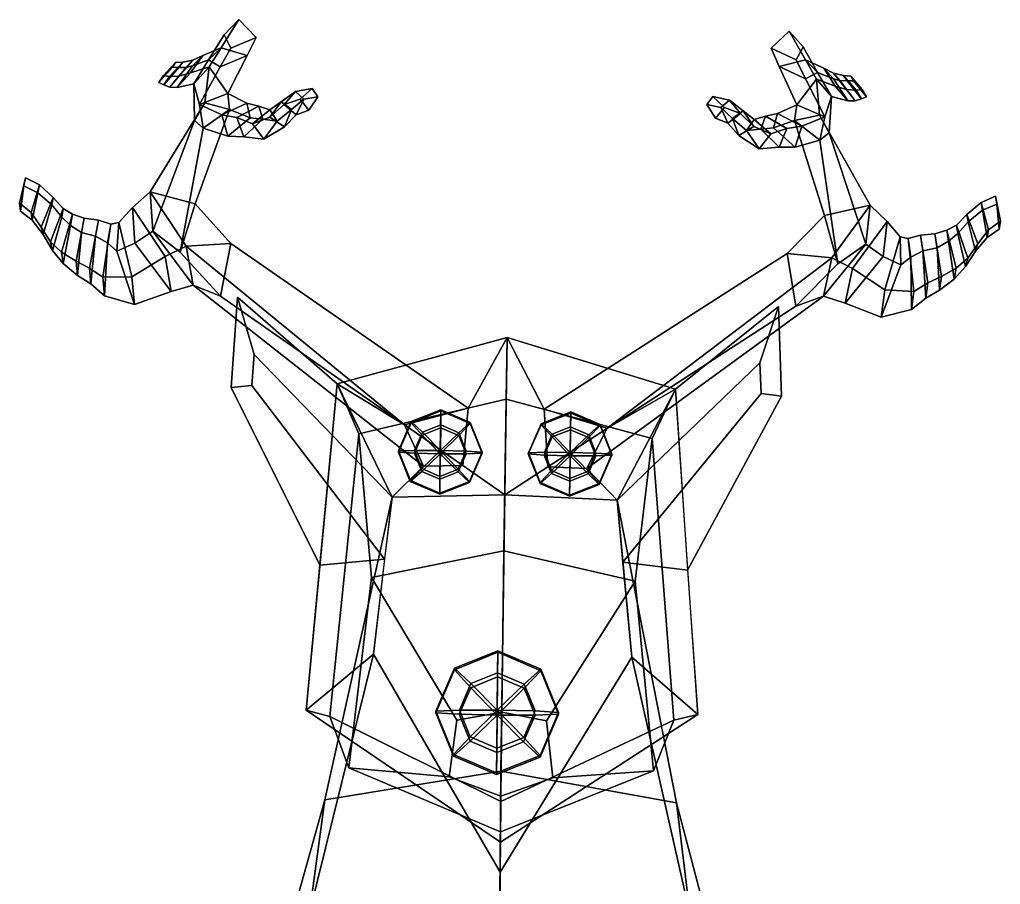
# Model space of a CAD drawing. Extents: x -87 to 92, y -151 to 315.
# Drawn here: x -87.5 to 91.6, y 157.6 to 315.5 of the extents above; entities that cross this region are included whole.
import ezdxf

# ---------------------------------------------------------------- set-up
doc = ezdxf.new("R2010")
doc.units = 0

msp = doc.modelspace()

# ---------------------------------------------------------------- linework, layer by layer
for points in [[(-50.658249, 310.342743, 178.66748), (-47.416401, 315.480377, 174.692169), (-50.08461, 312.674103, 173.764954), (-52.944221, 308.123169, 176.621796)], [(-50.658249, 310.342743, 178.66748), (-45.917782, 308.918671, 177.453812), (-44.240803, 312.234039, 175.078552), (-47.416401, 315.480377, 174.692169)], [(-47.416401, 315.480377, 174.692169), (-44.240803, 312.234039, 175.078552), (-48.896511, 310.271393, 173.586639), (-50.08461, 312.674103, 173.764954)], [(53.052139, 313.378326, 174.416382), (55.590805, 310.484711, 173.481705), (54.293732, 308.15097, 173.315521), (49.727352, 310.288971, 174.827271)], [(56.038807, 308.148529, 178.386597), (53.052139, 313.378326, 174.416382), (49.727352, 310.288971, 174.827271), (51.242104, 306.930176, 177.200989)], [(56.038807, 308.148529, 178.386597), (58.228844, 305.855652, 176.334869), (55.590805, 310.484711, 173.481705), (53.052139, 313.378326, 174.416382)], [(-52.944221, 308.123169, 176.621796), (-50.08461, 312.674103, 173.764954), (-48.896511, 310.271393, 173.586639), (-50.814407, 306.847504, 175.500473)], [(-45.917782, 308.918671, 177.453812), (-50.814407, 306.847504, 175.500473), (-48.896511, 310.271393, 173.586639), (-44.240803, 312.234039, 175.078552)], [(-52.833927, 306.889648, 181.337799), (-50.658249, 310.342743, 178.66748), (-54.025269, 308.922638, 176.361237), (-56.278561, 305.737488, 178.378891)], [(-50.658249, 310.342743, 178.66748), (-52.944221, 308.123169, 176.621796), (-55.901939, 307.066681, 174.210754), (-54.025269, 308.922638, 176.361237)], [(-49.417812, 301.986328, 182.417511), (-45.917782, 308.918671, 177.453812), (-50.658249, 310.342743, 178.66748), (-52.833927, 306.889648, 181.337799)], [(51.242104, 306.930176, 177.200989), (49.727352, 310.288971, 174.827271), (54.293732, 308.15097, 173.315521), (56.047054, 304.677704, 175.227661)], [(58.228844, 305.855652, 176.334869), (56.047054, 304.677704, 175.227661), (54.293732, 308.15097, 173.315521), (55.590805, 310.484711, 173.481705)], [(-58.362663, 305.164337, 175.893982), (-55.861565, 308.099396, 175.005981), (-57.688953, 307.723541, 171.218658), (-60.106991, 305.113373, 171.373779)], [(-52.944221, 308.123169, 176.621796), (-55.67152, 303.776428, 179.348663), (-58.666855, 303.086548, 176.184326), (-55.901939, 307.066681, 174.210754)], [(-56.278561, 305.737488, 178.378891), (-54.025269, 308.922638, 176.361237), (-55.861565, 308.099396, 175.005981), (-58.362663, 305.164337, 175.893982)], [(-55.861565, 308.099396, 175.005981), (-57.048393, 306.769958, 172.520569), (-58.362431, 306.763306, 168.731155), (-57.688953, 307.723541, 171.218658)], [(-54.025269, 308.922638, 176.361237), (-55.901939, 307.066681, 174.210754), (-57.048393, 306.769958, 172.520569), (-55.861565, 308.099396, 175.005981)], [(-54.642109, 300.002472, 179.323883), (-55.67152, 303.776428, 179.348663), (-52.944221, 308.123169, 176.621796), (-50.814407, 306.847504, 175.500473)], [(-49.417812, 301.986328, 182.417511), (-54.642109, 300.002472, 179.323883), (-50.814407, 306.847504, 175.500473), (-45.917782, 308.918671, 177.453812)], [(54.410915, 299.91272, 182.162704), (58.046391, 304.636505, 181.054184), (56.038807, 308.148529, 178.386597), (51.242104, 306.930176, 177.200989)], [(58.046391, 304.636505, 181.054184), (61.446308, 303.356628, 178.081207), (59.346172, 306.604004, 176.066727), (56.038807, 308.148529, 178.386597)], [(56.038807, 308.148529, 178.386597), (59.346172, 306.604004, 176.066727), (61.144341, 304.689545, 173.911758), (58.228844, 305.855652, 176.334869)], [(-62.051903, 303.974701, 164.717438), (-61.194435, 305.300293, 167.32016), (-59.000172, 307.636353, 167.304962), (-59.526005, 306.81781, 165.029373)], [(-58.362431, 306.763306, 168.731155), (-61.158485, 303.580841, 168.54715), (-62.051903, 303.974701, 164.717438), (-59.526005, 306.81781, 165.029373)], [(-60.106991, 305.113373, 171.373779), (-57.688953, 307.723541, 171.218658), (-59.000172, 307.636353, 167.304962), (-61.194435, 305.300293, 167.32016)], [(-57.048393, 306.769958, 172.520569), (-60.004826, 303.157684, 173.16716), (-61.158485, 303.580841, 168.54715), (-58.362431, 306.763306, 168.731155)], [(-55.901939, 307.066681, 174.210754), (-58.666855, 303.086548, 176.184326), (-60.004826, 303.157684, 173.16716), (-57.048393, 306.769958, 172.520569)], [(-57.688953, 307.723541, 171.218658), (-58.362431, 306.763306, 168.731155), (-59.526005, 306.81781, 165.029373), (-59.000172, 307.636353, 167.304962)], [(-55.67152, 303.776428, 179.348663), (-52.833927, 306.889648, 181.337799), (-56.278561, 305.737488, 178.378891), (-58.666855, 303.086548, 176.184326)], [(-53.663242, 300.287018, 185.69577), (-52.833927, 306.889648, 181.337799), (-55.67152, 303.776428, 179.348663), (-55.559448, 297.090332, 182.769913)], [(-53.663242, 300.287018, 185.69577), (-49.143528, 299.082062, 184.674179), (-49.417812, 301.986328, 182.417511), (-52.833927, 306.889648, 181.337799)], [(54.410915, 299.91272, 182.162704), (51.242104, 306.930176, 177.200989), (56.047054, 304.677704, 175.227661), (59.553291, 297.740417, 179.049026)], [(61.446308, 303.356628, 178.081207), (63.51125, 302.705872, 175.587662), (61.148094, 305.71402, 174.704361), (59.346172, 306.604004, 176.066727)], [(59.346172, 306.604004, 176.066727), (61.148094, 305.71402, 174.704361), (62.282143, 304.349701, 172.216736), (61.144341, 304.689545, 173.911758)], [(-61.158485, 303.580841, 168.54715), (-60.106991, 305.113373, 171.373779), (-61.194435, 305.300293, 167.32016), (-62.051903, 303.974701, 164.717438)], [(-60.004826, 303.157684, 173.16716), (-58.362663, 305.164337, 175.893982), (-60.106991, 305.113373, 171.373779), (-61.158485, 303.580841, 168.54715)], [(-58.666855, 303.086548, 176.184326), (-56.278561, 305.737488, 178.378891), (-58.362663, 305.164337, 175.893982), (-60.004826, 303.157684, 173.16716)], [(58.56723, 298.059357, 185.424332), (58.046391, 304.636505, 181.054184), (54.410915, 299.91272, 182.162704), (54.002018, 297.043518, 184.427261)], [(59.553291, 297.740417, 179.049026), (56.047054, 304.677704, 175.227661), (58.228844, 305.855652, 176.334869), (60.748768, 301.438171, 179.059097)], [(58.56723, 298.059357, 185.424332), (60.331879, 294.818787, 182.497849), (60.748768, 301.438171, 179.059097), (58.046391, 304.636505, 181.054184)], [(60.748768, 301.438171, 179.059097), (63.721237, 300.636169, 175.882187), (61.446308, 303.356628, 178.081207), (58.046391, 304.636505, 181.054184)], [(58.228844, 305.855652, 176.334869), (61.144341, 304.689545, 173.911758), (63.721237, 300.636169, 175.882187), (60.748768, 301.438171, 179.059097)], [(61.144341, 304.689545, 173.911758), (62.282143, 304.349701, 172.216736), (65.071182, 300.654144, 172.858582), (63.721237, 300.636169, 175.882187)], [(63.51125, 302.705872, 175.587662), (65.267006, 302.586609, 171.059357), (62.969929, 305.268585, 170.909103), (61.148094, 305.71402, 174.704361)], [(61.148094, 305.71402, 174.704361), (62.969929, 305.268585, 170.909103), (63.607697, 304.291107, 168.421082), (62.282143, 304.349701, 172.216736)], [(65.267006, 302.586609, 171.059357), (66.375572, 302.729095, 167.000183), (64.289543, 305.130188, 166.989349), (62.969929, 305.268585, 170.909103)], [(62.969929, 305.268585, 170.909103), (64.289543, 305.130188, 166.989349), (64.78537, 304.299042, 164.713623), (63.607697, 304.291107, 168.421082)], [(67.181038, 301.383606, 164.397324), (64.78537, 304.299042, 164.713623), (64.289543, 305.130188, 166.989349), (66.375572, 302.729095, 167.000183)], [(-55.559448, 297.090332, 182.769913), (-55.67152, 303.776428, 179.348663), (-54.642109, 300.002472, 179.323883), (-53.94199, 295.674805, 181.511871)], [(-39.18808, 299.985718, 173.319656), (-37.095783, 302.378723, 175.345673), (-34.042877, 302.884186, 173.593063), (-36.256866, 300.969543, 171.875839)], [(-37.095783, 302.378723, 175.345673), (-35.571392, 300.936249, 175.944733), (-32.987991, 301.403748, 174.330994), (-34.042877, 302.884186, 173.593063)], [(-34.661434, 298.968719, 172.367249), (-36.256866, 300.969543, 171.875839), (-34.042877, 302.884186, 173.593063), (-32.987991, 301.403748, 174.330994)], [(63.721237, 300.636169, 175.882187), (65.071182, 300.654144, 172.858582), (63.51125, 302.705872, 175.587662), (61.446308, 303.356628, 178.081207)], [(62.282143, 304.349701, 172.216736), (63.607697, 304.291107, 168.421082), (66.258026, 301.028351, 168.232162), (65.071182, 300.654144, 172.858582)], [(65.071182, 300.654144, 172.858582), (66.258026, 301.028351, 168.232162), (65.267006, 302.586609, 171.059357), (63.51125, 302.705872, 175.587662)], [(63.607697, 304.291107, 168.421082), (64.78537, 304.299042, 164.713623), (67.181038, 301.383606, 164.397324), (66.258026, 301.028351, 168.232162)], [(66.258026, 301.028351, 168.232162), (67.181038, 301.383606, 164.397324), (66.375572, 302.729095, 167.000183), (65.267006, 302.586609, 171.059357)], [(-54.642109, 300.002472, 179.323883), (-49.417812, 301.986328, 182.417511), (-45.967709, 300.25238, 180.905487), (-50.533615, 298.125916, 178.134979)], [(-49.417812, 301.986328, 182.417511), (-49.143528, 299.082062, 184.674179), (-45.393414, 297.580322, 182.789536), (-45.967709, 300.25238, 180.905487)], [(-41.775803, 297.696716, 174.87735), (-39.70229, 300.477478, 177.223068), (-37.095783, 302.378723, 175.345673), (-39.18808, 299.985718, 173.319656)], [(-39.70229, 300.477478, 177.223068), (-37.816586, 299.045715, 177.754105), (-35.571392, 300.936249, 175.944733), (-37.095783, 302.378723, 175.345673)], [(-36.976494, 298.128235, 173.563766), (-39.18808, 299.985718, 173.319656), (-36.256866, 300.969543, 171.875839), (-34.661434, 298.968719, 172.367249)], [(-37.816586, 299.045715, 177.754105), (-39.091385, 295.917206, 174.970016), (-36.976494, 298.128235, 173.563766), (-35.571392, 300.936249, 175.944733)], [(-35.571392, 300.936249, 175.944733), (-36.976494, 298.128235, 173.563766), (-34.661434, 298.968719, 172.367249), (-32.987991, 301.403748, 174.330994)], [(39.566448, 297.503326, 172.190002), (37.996151, 299.989014, 174.157654), (39.118633, 301.418365, 173.41214), (41.250786, 299.428162, 171.687531)], [(42.140446, 300.794067, 175.150589), (39.118633, 301.418365, 173.41214), (37.996151, 299.989014, 174.157654), (40.551266, 299.421661, 175.759583)], [(44.131119, 298.334869, 173.118988), (41.250786, 299.428162, 171.687531), (39.118633, 301.418365, 173.41214), (42.140446, 300.794067, 175.150589)], [(60.331879, 294.818787, 182.497849), (58.658432, 293.479828, 181.250916), (59.553291, 297.740417, 179.049026), (60.748768, 301.438171, 179.059097)], [(-63.622028, 284.039825, 196.527924), (-55.40456, 281.843079, 198.199203), (-49.143528, 299.082062, 184.674179), (-53.663242, 300.287018, 185.69577)], [(-63.110043, 276.838318, 193.218781), (-63.622028, 284.039825, 196.527924), (-53.663242, 300.287018, 185.69577), (-55.559448, 297.090332, 182.769913)], [(-58.149906, 273.052643, 193.03743), (-53.94199, 295.674805, 181.511871), (-49.143528, 299.082062, 184.674179), (-55.40456, 281.843079, 198.199203)], [(-53.94199, 295.674805, 181.511871), (-54.642109, 300.002472, 179.323883), (-50.533615, 298.125916, 178.134979), (-49.446949, 294.225403, 179.8815)], [(-49.143528, 299.082062, 184.674179), (-53.94199, 295.674805, 181.511871), (-49.446949, 294.225403, 179.8815), (-45.393414, 297.580322, 182.789536)], [(-50.533615, 298.125916, 178.134979), (-45.967709, 300.25238, 180.905487), (-43.787926, 299.697449, 179.762115), (-47.798523, 297.587524, 177.266495)], [(-47.798523, 297.587524, 177.266495), (-43.787926, 299.697449, 179.762115), (-41.764835, 298.995056, 178.7509), (-44.91227, 296.475067, 176.424484)], [(-45.967709, 300.25238, 180.905487), (-45.393414, 297.580322, 182.789536), (-43.074898, 297.278778, 181.364731), (-43.787926, 299.697449, 179.762115)], [(-44.91227, 296.475067, 176.424484), (-41.764835, 298.995056, 178.7509), (-39.70229, 300.477478, 177.223068), (-41.775803, 297.696716, 174.87735)], [(-43.787926, 299.697449, 179.762115), (-43.074898, 297.278778, 181.364731), (-40.446609, 296.915497, 179.838058), (-41.764835, 298.995056, 178.7509)], [(-40.446609, 296.915497, 179.838058), (-42.889282, 293.632263, 177.203323), (-39.091385, 295.917206, 174.970016), (-37.816586, 299.045715, 177.754105)], [(-39.091385, 295.917206, 174.970016), (-41.775803, 297.696716, 174.87735), (-39.18808, 299.985718, 173.319656), (-36.976494, 298.128235, 173.563766)], [(-41.764835, 298.995056, 178.7509), (-40.446609, 296.915497, 179.838058), (-37.816586, 299.045715, 177.754105), (-39.70229, 300.477478, 177.223068)], [(40.551266, 299.421661, 175.759583), (37.996151, 299.989014, 174.157654), (39.566448, 297.503326, 172.190002), (41.838711, 296.577179, 173.376984)], [(41.838711, 296.577179, 173.376984), (39.566448, 297.503326, 172.190002), (41.250786, 299.428162, 171.687531), (44.131119, 298.334869, 173.118988)], [(44.65411, 298.802155, 177.018784), (42.140446, 300.794067, 175.150589), (40.551266, 299.421661, 175.759583), (42.705219, 297.454742, 177.561462)], [(42.705219, 297.454742, 177.561462), (40.551266, 299.421661, 175.759583), (41.838711, 296.577179, 173.376984), (43.850727, 294.298615, 174.777298)], [(46.61087, 295.960449, 174.668777), (44.131119, 298.334869, 173.118988), (42.140446, 300.794067, 175.150589), (44.65411, 298.802155, 177.018784)], [(54.410915, 299.91272, 182.162704), (50.892284, 298.330231, 180.671356), (50.195641, 295.701752, 182.563751), (54.002018, 297.043518, 184.427261)], [(59.553291, 297.740417, 179.049026), (55.369831, 296.042572, 177.884216), (50.892284, 298.330231, 180.671356), (54.410915, 299.91272, 182.162704)], [(-49.446949, 294.225403, 179.8815), (-50.533615, 298.125916, 178.134979), (-47.798523, 297.587524, 177.266495), (-46.551163, 294.103088, 178.700027)], [(-45.393414, 297.580322, 182.789536), (-49.446949, 294.225403, 179.8815), (-46.551163, 294.103088, 178.700027), (-43.074898, 297.278778, 181.364731)], [(-46.551163, 294.103088, 178.700027), (-47.798523, 297.587524, 177.266495), (-44.91227, 296.475067, 176.424484), (-42.889282, 293.632263, 177.203323)], [(-43.074898, 297.278778, 181.364731), (-46.551163, 294.103088, 178.700027), (-42.889282, 293.632263, 177.203323), (-40.446609, 296.915497, 179.838058)], [(-42.889282, 293.632263, 177.203323), (-44.91227, 296.475067, 176.424484), (-41.775803, 297.696716, 174.87735), (-39.091385, 295.917206, 174.970016)], [(43.850727, 294.298615, 174.777298), (41.838711, 296.577179, 173.376984), (44.131119, 298.334869, 173.118988), (46.61087, 295.960449, 174.668777)], [(46.64468, 297.24884, 178.539566), (44.65411, 298.802155, 177.018784), (42.705219, 297.454742, 177.561462), (45.233292, 295.235992, 179.636902)], [(45.233292, 295.235992, 179.636902), (42.705219, 297.454742, 177.561462), (43.850727, 294.298615, 174.777298), (47.539837, 291.882996, 176.997513)], [(49.686539, 294.625397, 176.20369), (46.61087, 295.960449, 174.668777), (44.65411, 298.802155, 177.018784), (46.64468, 297.24884, 178.539566)], [(48.693665, 297.866028, 179.539658), (46.64468, 297.24884, 178.539566), (45.233292, 295.235992, 179.636902), (47.870415, 295.493622, 181.150497)], [(52.616253, 295.616058, 177.029831), (49.686539, 294.625397, 176.20369), (46.64468, 297.24884, 178.539566), (48.693665, 297.866028, 179.539658)], [(50.892284, 298.330231, 180.671356), (48.693665, 297.866028, 179.539658), (47.870415, 295.493622, 181.150497), (50.195641, 295.701752, 182.563751)], [(55.369831, 296.042572, 177.884216), (52.616253, 295.616058, 177.029831), (48.693665, 297.866028, 179.539658), (50.892284, 298.330231, 180.671356)], [(67.800903, 281.590851, 196.253693), (58.56723, 298.059357, 185.424332), (54.002018, 297.043518, 184.427261), (59.496445, 279.719727, 197.963989)], [(58.658432, 293.479828, 181.250916), (54.109619, 292.217834, 179.644608), (55.369831, 296.042572, 177.884216), (59.553291, 297.740417, 179.049026)], [(67.00959, 274.488464, 192.966064), (60.331879, 294.818787, 182.497849), (58.56723, 298.059357, 185.424332), (67.800903, 281.590851, 196.253693)], [(-63.110043, 276.838318, 193.218781), (-55.559448, 297.090332, 182.769913), (-53.94199, 295.674805, 181.511871), (-58.149906, 273.052643, 193.03743)], [(47.539837, 291.882996, 176.997513), (43.850727, 294.298615, 174.777298), (46.61087, 295.960449, 174.668777), (49.686539, 294.625397, 176.20369)], [(47.870415, 295.493622, 181.150497), (45.233292, 295.235992, 179.636902), (47.539837, 291.882996, 176.997513), (51.2145, 292.208618, 178.476593)], [(51.2145, 292.208618, 178.476593), (47.539837, 291.882996, 176.997513), (49.686539, 294.625397, 176.20369), (52.616253, 295.616058, 177.029831)], [(50.195641, 295.701752, 182.563751), (47.870415, 295.493622, 181.150497), (51.2145, 292.208618, 178.476593), (54.109619, 292.217834, 179.644608)], [(54.002018, 297.043518, 184.427261), (50.195641, 295.701752, 182.563751), (54.109619, 292.217834, 179.644608), (58.658432, 293.479828, 181.250916)], [(54.109619, 292.217834, 179.644608), (51.2145, 292.208618, 178.476593), (52.616253, 295.616058, 177.029831), (55.369831, 296.042572, 177.884216)], [(61.905243, 270.920044, 192.812851), (59.496445, 279.719727, 197.963989), (54.002018, 297.043518, 184.427261), (58.658432, 293.479828, 181.250916)], [(67.00959, 274.488464, 192.966064), (61.905243, 270.920044, 192.812851), (58.658432, 293.479828, 181.250916), (60.331879, 294.818787, 182.497849)], [(-87.458511, 281.963898, 170.44014), (-86.390198, 286.573395, 170.197342), (-86.681061, 285.112457, 167.876694), (-87.291405, 280.509857, 167.827499)], [(-85.374756, 280.293732, 173.483093), (-83.819016, 285.319946, 173.592911), (-86.390198, 286.573395, 170.197342), (-87.458511, 281.963898, 170.44014)], [(-83.819016, 285.319946, 173.592911), (-84.111374, 283.881897, 170.905258), (-86.681061, 285.112457, 167.876694), (-86.390198, 286.573395, 170.197342)], [(-84.111374, 283.881897, 170.905258), (-85.14183, 278.845276, 170.498199), (-87.291405, 280.509857, 167.827499), (-86.681061, 285.112457, 167.876694)], [(-83.51049, 277.621124, 177.081512), (-81.330009, 283.004364, 177.731339), (-83.819016, 285.319946, 173.592911), (-85.374756, 280.293732, 173.483093)], [(-81.330009, 283.004364, 177.731339), (-81.585205, 281.660645, 174.618225), (-84.111374, 283.881897, 170.905258), (-83.819016, 285.319946, 173.592911)], [(-81.585205, 281.660645, 174.618225), (-83.164238, 276.23761, 173.674088), (-85.14183, 278.845276, 170.498199), (-84.111374, 283.881897, 170.905258)], [(-81.80146, 274.937073, 180.566345), (-79.477516, 280.970459, 181.167847), (-81.330009, 283.004364, 177.731339), (-83.51049, 277.621124, 177.081512)], [(-79.477516, 280.970459, 181.167847), (-79.779518, 279.420074, 177.735489), (-81.585205, 281.660645, 174.618225), (-81.330009, 283.004364, 177.731339)], [(-57.026104, 274.109436, 202.967773), (-63.622028, 284.039825, 196.527924), (-66.86734, 281.183167, 195.071777), (-60.91478, 272.257202, 200.870148)], [(-63.622028, 284.039825, 196.527924), (-63.110043, 276.838318, 193.218781), (-66.400024, 274.699463, 192.09819), (-66.86734, 281.183167, 195.071777)], [(-57.026104, 274.109436, 202.967773), (-48.867695, 274.602356, 203.372971), (-55.40456, 281.843079, 198.199203), (-63.622028, 284.039825, 196.527924)], [(89.444496, 277.104919, 173.135727), (91.602348, 278.676392, 170.07901), (90.726204, 283.257843, 169.823822), (88.095833, 282.116058, 173.234085)], [(88.095833, 282.116058, 173.234085), (90.726204, 283.257843, 169.823822), (90.962036, 281.808441, 167.507599), (88.335449, 280.688843, 170.550644)], [(91.602348, 278.676392, 170.07901), (91.382393, 277.25119, 167.472595), (90.962036, 281.808441, 167.507599), (90.726204, 283.257843, 169.823822)], [(-85.14183, 278.845276, 170.498199), (-85.374756, 280.293732, 173.483093), (-87.458511, 281.963898, 170.44014), (-87.291405, 280.509857, 167.827499)], [(-79.779518, 279.420074, 177.735489), (-81.438835, 273.349548, 176.798904), (-83.164238, 276.23761, 173.674088), (-81.585205, 281.660645, 174.618225)], [(-66.86734, 281.183167, 195.071777), (-66.400024, 274.699463, 192.09819), (-69.686882, 273.240723, 190.472763), (-69.373291, 278.436188, 194.237015)], [(-60.91478, 272.257202, 200.870148), (-66.86734, 281.183167, 195.071777), (-69.373291, 278.436188, 194.237015), (-66.943588, 268.54184, 198.348083)], [(-48.867695, 274.602356, 203.372971), (-50.797035, 264.967438, 197.006088), (-58.149906, 273.052643, 193.03743), (-55.40456, 281.843079, 198.199203)], [(60.800156, 272.002747, 202.74408), (67.800903, 281.590851, 196.253693), (59.496445, 279.719727, 197.963989), (52.665501, 272.781647, 203.178925)], [(60.800156, 272.002747, 202.74408), (64.619667, 270.032837, 200.636627), (70.932388, 278.647369, 194.792389), (67.800903, 281.590851, 196.253693)], [(67.800903, 281.590851, 196.253693), (70.932388, 278.647369, 194.792389), (70.215965, 272.256714, 191.838791), (67.00959, 274.488464, 192.966064)], [(87.465225, 274.536194, 176.750137), (89.444496, 277.104919, 173.135727), (88.095833, 282.116058, 173.234085), (85.502556, 279.922668, 177.390137)], [(85.502556, 279.922668, 177.390137), (88.095833, 282.116058, 173.234085), (88.335449, 280.688843, 170.550644), (85.710541, 278.589569, 174.28093)], [(88.335449, 280.688843, 170.550644), (90.962036, 281.808441, 167.507599), (91.382393, 277.25119, 167.472595), (89.160332, 275.687317, 170.157181)], [(-83.164238, 276.23761, 173.674088), (-83.51049, 277.621124, 177.081512), (-85.374756, 280.293732, 173.483093), (-85.14183, 278.845276, 170.498199)], [(-79.786438, 273.010712, 183.76532), (-77.776321, 279.941284, 183.786346), (-79.477516, 280.970459, 181.167847), (-81.80146, 274.937073, 180.566345)], [(-78.19014, 277.906799, 180.134918), (-79.484978, 270.969299, 179.69696), (-81.438835, 273.349548, 176.798904), (-79.779518, 279.420074, 177.735489)], [(-77.163742, 271.37912, 187.271759), (-75.644608, 279.222412, 186.588791), (-77.776321, 279.941284, 183.786346), (-79.786438, 273.010712, 183.76532)], [(-77.776321, 279.941284, 183.786346), (-78.19014, 277.906799, 180.134918), (-79.779518, 279.420074, 177.735489), (-79.477516, 280.970459, 181.167847)], [(-75.644608, 279.222412, 186.588791), (-76.149452, 276.616821, 182.746368), (-78.19014, 277.906799, 180.134918), (-77.776321, 279.941284, 183.786346)], [(52.665501, 272.781647, 203.178925), (59.496445, 279.719727, 197.963989), (61.905243, 270.920044, 192.812851), (54.241112, 263.168182, 196.825012)], [(85.642708, 271.949524, 180.249954), (87.465225, 274.536194, 176.750137), (85.502556, 279.922668, 177.390137), (83.559944, 277.982727, 180.840454)], [(83.559944, 277.982727, 180.840454), (85.502556, 279.922668, 177.390137), (85.710541, 278.589569, 174.28093), (83.807602, 276.44397, 177.412399)], [(85.710541, 278.589569, 174.28093), (88.335449, 280.688843, 170.550644), (89.160332, 275.687317, 170.157181), (87.071991, 273.186462, 173.349106)], [(-81.438835, 273.349548, 176.798904), (-81.80146, 274.937073, 180.566345), (-83.51049, 277.621124, 177.081512), (-83.164238, 276.23761, 173.674088)], [(-76.149452, 276.616821, 182.746368), (-76.906624, 268.798462, 182.914719), (-79.484978, 270.969299, 179.69696), (-78.19014, 277.906799, 180.134918)], [(-74.723267, 270.136963, 190.352478), (-73.035034, 278.850464, 189.593536), (-75.644608, 279.222412, 186.588791), (-77.163742, 271.37912, 187.271759)], [(-73.035034, 278.850464, 189.593536), (-73.596207, 275.955933, 185.324219), (-76.149452, 276.616821, 182.746368), (-75.644608, 279.222412, 186.588791)], [(-72.242325, 268.436432, 193.815613), (-70.796692, 278.1492, 192.586441), (-73.035034, 278.850464, 189.593536), (-74.723267, 270.136963, 190.352478)], [(-70.796692, 278.1492, 192.586441), (-71.427162, 274.742706, 187.976624), (-73.596207, 275.955933, 185.324219), (-73.035034, 278.850464, 189.593536)], [(-66.943588, 268.54184, 198.348083), (-69.373291, 278.436188, 194.237015), (-70.796692, 278.1492, 192.586441), (-72.242325, 268.436432, 193.815613)], [(-69.373291, 278.436188, 194.237015), (-69.686882, 273.240723, 190.472763), (-71.427162, 274.742706, 187.976624), (-70.796692, 278.1492, 192.586441)], [(64.619667, 270.032837, 200.636627), (70.508575, 266.149811, 198.102585), (73.329086, 275.841919, 193.955627), (70.932388, 278.647369, 194.792389)], [(70.932388, 278.647369, 194.792389), (73.329086, 275.841919, 193.955627), (73.447456, 270.699524, 190.205322), (70.215965, 272.256714, 191.838791)], [(83.546318, 270.119659, 183.462234), (85.642708, 271.949524, 180.249954), (83.559944, 277.982727, 180.840454), (81.811951, 277.028046, 183.468689)], [(81.811951, 277.028046, 183.468689), (83.559944, 277.982727, 180.840454), (83.807602, 276.44397, 177.412399), (82.152817, 275.007477, 179.822586)], [(83.807602, 276.44397, 177.412399), (85.710541, 278.589569, 174.28093), (87.071991, 273.186462, 173.349106), (85.226448, 270.398956, 176.489487)], [(89.160332, 275.687317, 170.157181), (91.382393, 277.25119, 167.472595), (91.602348, 278.676392, 170.07901), (89.444496, 277.104919, 173.135727)], [(-73.596207, 275.955933, 185.324219), (-74.437714, 267.270325, 185.511353), (-76.906624, 268.798462, 182.914719), (-76.149452, 276.616821, 182.746368)], [(-71.427162, 274.742706, 187.976624), (-71.95311, 265.076752, 188.541168), (-74.437714, 267.270325, 185.511353), (-73.596207, 275.955933, 185.324219)], [(-63.110043, 276.838318, 193.218781), (-55.788307, 266.986816, 198.289078), (-59.795559, 265.843445, 196.663498), (-66.400024, 274.699463, 192.09819)], [(-55.788307, 266.986816, 198.289078), (-63.110043, 276.838318, 193.218781), (-58.149906, 273.052643, 193.03743), (-50.797035, 264.967438, 197.006088)], [(70.508575, 266.149811, 198.102585), (75.809547, 265.86438, 193.552216), (74.744141, 275.507721, 192.300537), (73.329086, 275.841919, 193.955627)], [(73.329086, 275.841919, 193.955627), (74.744141, 275.507721, 192.300537), (75.250893, 272.122467, 187.698715), (73.447456, 270.699524, 190.205322)], [(75.809547, 265.86438, 193.552216), (78.361038, 267.458588, 190.075745), (77.01609, 276.120544, 189.297165), (74.744141, 275.507721, 192.300537)], [(74.744141, 275.507721, 192.300537), (77.01609, 276.120544, 189.297165), (77.472321, 273.244263, 185.034851), (75.250893, 272.122467, 187.698715)], [(78.361038, 267.458588, 190.075745), (80.854347, 268.600616, 186.982864), (79.646027, 276.394592, 186.281448), (77.01609, 276.120544, 189.297165)], [(77.01609, 276.120544, 189.297165), (79.646027, 276.394592, 186.281448), (80.055992, 273.806549, 182.445587), (77.472321, 273.244263, 185.034851)], [(80.854347, 268.600616, 186.982864), (83.546318, 270.119659, 183.462234), (81.811951, 277.028046, 183.468689), (79.646027, 276.394592, 186.281448)], [(79.646027, 276.394592, 186.281448), (81.811951, 277.028046, 183.468689), (82.152817, 275.007477, 179.822586), (80.055992, 273.806549, 182.445587)], [(82.152817, 275.007477, 179.822586), (83.807602, 276.44397, 177.412399), (85.226448, 270.398956, 176.489487), (83.174736, 268.118927, 179.401871)], [(87.071991, 273.186462, 173.349106), (89.160332, 275.687317, 170.157181), (89.444496, 277.104919, 173.135727), (87.465225, 274.536194, 176.750137)], [(-79.484978, 270.969299, 179.69696), (-79.786438, 273.010712, 183.76532), (-81.80146, 274.937073, 180.566345), (-81.438835, 273.349548, 176.798904)], [(-69.686882, 273.240723, 190.472763), (-66.467834, 263.456299, 193.608246), (-71.95311, 265.076752, 188.541168), (-71.427162, 274.742706, 187.976624)], [(-66.400024, 274.699463, 192.09819), (-59.795559, 265.843445, 196.663498), (-66.467834, 263.456299, 193.608246), (-69.686882, 273.240723, 190.472763)], [(-55.788307, 266.986816, 198.289078), (-57.026104, 274.109436, 202.967773), (-60.91478, 272.257202, 200.870148), (-59.795559, 265.843445, 196.663498)], [(-57.026104, 274.109436, 202.967773), (-17.204784, 241.487396, 218.461365), (-5.577086, 244.576569, 218.626968), (-48.867695, 274.602356, 203.372971)], [(-17.204784, 241.487396, 218.461365), (-57.026104, 274.109436, 202.967773), (-55.788307, 266.986816, 198.289078), (-13.708104, 233.942093, 210.752747)], [(-5.577086, 244.576569, 218.626968), (-6.559884, 234.091187, 207.817612), (-50.797035, 264.967438, 197.006088), (-48.867695, 274.602356, 203.372971)], [(59.302094, 264.996704, 198.086441), (54.241112, 263.168182, 196.825012), (61.905243, 270.920044, 192.812851), (67.00959, 274.488464, 192.966064)], [(67.00959, 274.488464, 192.966064), (70.215965, 272.256714, 191.838791), (63.267307, 263.728271, 196.449738), (59.302094, 264.996704, 198.086441)], [(80.055992, 273.806549, 182.445587), (82.152817, 275.007477, 179.822586), (83.174736, 268.118927, 179.401871), (80.50766, 266.065491, 182.635056)], [(85.226448, 270.398956, 176.489487), (87.071991, 273.186462, 173.349106), (87.465225, 274.536194, 176.750137), (85.642708, 271.949524, 180.249954)], [(-76.906624, 268.798462, 182.914719), (-77.163742, 271.37912, 187.271759), (-79.786438, 273.010712, 183.76532), (-79.484978, 270.969299, 179.69696)], [(-59.795559, 265.843445, 196.663498), (-60.91478, 272.257202, 200.870148), (-66.943588, 268.54184, 198.348083), (-66.467834, 263.456299, 193.608246)], [(8.290811, 244.360992, 218.607697), (52.665501, 272.781647, 203.178925), (54.241112, 263.168182, 196.825012), (8.948894, 233.864914, 207.798798)], [(8.290811, 244.360992, 218.607697), (19.811445, 240.92247, 218.411896), (60.800156, 272.002747, 202.74408), (52.665501, 272.781647, 203.178925)], [(70.215965, 272.256714, 191.838791), (73.447456, 270.699524, 190.205322), (69.85273, 261.142609, 193.378067), (63.267307, 263.728271, 196.449738)], [(75.250893, 272.122467, 187.698715), (77.472321, 273.244263, 185.034851), (77.976753, 264.641388, 185.244522), (75.404945, 262.559601, 188.288727)], [(77.472321, 273.244263, 185.034851), (80.055992, 273.806549, 182.445587), (80.50766, 266.065491, 182.635056), (77.976753, 264.641388, 185.244522)], [(-74.437714, 267.270325, 185.511353), (-74.723267, 270.136963, 190.352478), (-77.163742, 271.37912, 187.271759), (-76.906624, 268.798462, 182.914719)], [(19.811445, 240.92247, 218.411896), (16.085648, 233.507767, 210.716705), (59.302094, 264.996704, 198.086441), (60.800156, 272.002747, 202.74408)], [(59.302094, 264.996704, 198.086441), (63.267307, 263.728271, 196.449738), (64.619667, 270.032837, 200.636627), (60.800156, 272.002747, 202.74408)], [(73.447456, 270.699524, 190.205322), (75.250893, 272.122467, 187.698715), (75.404945, 262.559601, 188.288727), (69.85273, 261.142609, 193.378067)], [(83.174736, 268.118927, 179.401871), (85.226448, 270.398956, 176.489487), (85.642708, 271.949524, 180.249954), (83.546318, 270.119659, 183.462234)], [(-71.95311, 265.076752, 188.541168), (-72.242325, 268.436432, 193.815613), (-74.723267, 270.136963, 190.352478), (-74.437714, 267.270325, 185.511353)], [(63.267307, 263.728271, 196.449738), (69.85273, 261.142609, 193.378067), (70.508575, 266.149811, 198.102585), (64.619667, 270.032837, 200.636627)], [(77.976753, 264.641388, 185.244522), (80.50766, 266.065491, 182.635056), (80.854347, 268.600616, 186.982864), (78.361038, 267.458588, 190.075745)], [(80.50766, 266.065491, 182.635056), (83.174736, 268.118927, 179.401871), (83.546318, 270.119659, 183.462234), (80.854347, 268.600616, 186.982864)], [(-66.467834, 263.456299, 193.608246), (-66.943588, 268.54184, 198.348083), (-72.242325, 268.436432, 193.815613), (-71.95311, 265.076752, 188.541168)], [(-13.708104, 233.942093, 210.752747), (-55.788307, 266.986816, 198.289078), (-50.797035, 264.967438, 197.006088), (-6.559884, 234.091187, 207.817612)], [(75.404945, 262.559601, 188.288727), (77.976753, 264.641388, 185.244522), (78.361038, 267.458588, 190.075745), (75.809547, 265.86438, 193.552216)], [(69.85273, 261.142609, 193.378067), (75.404945, 262.559601, 188.288727), (75.809547, 265.86438, 193.552216), (70.508575, 266.149811, 198.102585)], [(-47.705921, 264.791901, 211.478241), (-44.620895, 254.33548, 206.047623), (-45.08461, 248.695175, 205.840958), (-48.81945, 248.309235, 210.855072)], [(-48.81945, 248.309235, 210.855072), (-32.674023, 215.874435, 227.227554), (-29.463358, 249.014587, 228.459305), (-47.705921, 264.791901, 211.478241)], [(-44.620895, 254.33548, 206.047623), (-47.705921, 264.791901, 211.478241), (-29.463358, 249.014587, 228.459305), (-19.450577, 228.323929, 208.137726)], [(16.085648, 233.507767, 210.716705), (8.948894, 233.864914, 207.798798), (54.241112, 263.168182, 196.825012), (59.302094, 264.996704, 198.086441)], [(47.666931, 252.832748, 205.905487), (21.65556, 227.745865, 208.09169), (32.297161, 248.030945, 228.368713), (51.115719, 263.095581, 211.307098)], [(51.647556, 246.723694, 210.710632), (51.115719, 263.095581, 211.307098), (32.297161, 248.030945, 228.368713), (34.497585, 215.001999, 227.164047)], [(51.115719, 263.095581, 211.307098), (51.647556, 246.723694, 210.710632), (47.935711, 247.225143, 205.706833), (47.666931, 252.832748, 205.905487)], [(-17.204784, 241.487396, 218.461365), (-29.463358, 249.014587, 228.459305), (1.570379, 257.456268, 228.900177), (-5.577086, 244.576569, 218.626968)], [(-29.463358, 249.014587, 228.459305), (-25.525429, 239.845383, 251.910645), (1.358489, 246.168716, 252.137039), (1.570379, 257.456268, 228.900177)], [(-6.559884, 234.091187, 207.817612), (-5.577086, 244.576569, 218.626968), (1.570379, 257.456268, 228.900177), (1.116934, 228.7164, 200.414169)], [(8.948894, 233.864914, 207.798798), (1.116934, 228.7164, 200.414169), (1.570379, 257.456268, 228.900177), (8.290811, 244.360992, 218.607697)], [(32.297161, 248.030945, 228.368713), (1.570379, 257.456268, 228.900177), (1.358489, 246.168716, 252.137039), (28.027761, 239.030197, 251.839493)], [(19.811445, 240.92247, 218.411896), (8.290811, 244.360992, 218.607697), (1.570379, 257.456268, 228.900177), (32.297161, 248.030945, 228.368713)], [(-45.08461, 248.695175, 205.840958), (-44.620895, 254.33548, 206.047623), (-19.450577, 228.323929, 208.137726), (-20.812847, 216.999084, 207.742447)], [(47.935711, 247.225143, 205.706833), (22.687464, 216.432098, 207.701019), (21.65556, 227.745865, 208.09169), (47.666931, 252.832748, 205.905487)], [(-29.463358, 249.014587, 228.459305), (-35.166039, 189.411545, 226.21846), (-30.848074, 188.264038, 249.839874), (-25.525429, 239.845383, 251.910645)], [(-13.708104, 233.942093, 210.752747), (-19.450577, 228.323929, 208.137726), (-29.463358, 249.014587, 228.459305), (-17.204784, 241.487396, 218.461365)], [(-48.81945, 248.309235, 210.855072), (-45.08461, 248.695175, 205.840958), (-20.812847, 216.999084, 207.742447), (-32.674023, 215.874435, 227.227554)], [(16.085648, 233.507767, 210.716705), (19.811445, 240.92247, 218.411896), (32.297161, 248.030945, 228.368713), (21.65556, 227.745865, 208.09169)], [(51.647556, 246.723694, 210.710632), (34.497585, 215.001999, 227.164047), (22.687464, 216.432098, 207.701019), (47.935711, 247.225143, 205.706833)], [(32.297161, 248.030945, 228.368713), (28.027761, 239.030197, 251.839493), (31.984985, 187.604675, 249.801865), (36.334743, 188.660324, 226.17511)], [(1.358489, 246.168716, 252.137039), (-25.525429, 239.845383, 251.910645), (-23.216909, 213.624283, 279.779602), (0.929511, 218.488632, 280.106781)], [(1.358489, 246.168716, 252.137039), (0.929511, 218.488632, 280.106781), (24.939808, 212.998947, 279.73407), (28.027761, 239.030197, 251.839493)], [(-15.973844, 241.895264, 265.21756), (-10.544772, 244.04007, 265.297333), (-10.537772, 244.232178, 260.370453), (-15.967031, 242.087738, 260.290741)], [(-13.948747, 239.652359, 269.119995), (-10.594132, 240.97847, 269.169525), (-10.544772, 244.04007, 265.297333), (-15.973844, 241.895264, 265.21756)], [(-13.931359, 240.157013, 256.221405), (-15.967031, 242.087738, 260.290741), (-10.537772, 244.232178, 260.370453), (-10.576446, 241.482635, 256.270844)], [(-7.280435, 239.550476, 269.111053), (-5.183142, 241.728455, 265.202728), (-10.544772, 244.04007, 265.297333), (-10.594132, 240.97847, 269.169525)], [(-7.263047, 240.05513, 256.212463), (-10.576446, 241.482635, 256.270844), (-10.537772, 244.232178, 260.370453), (-5.176331, 241.920929, 260.275879)], [(-5.183142, 241.728455, 265.202728), (-5.176331, 241.920929, 260.275879), (-10.537772, 244.232178, 260.370453), (-10.544772, 244.04007, 265.297333)], [(7.734295, 241.528793, 265.184967), (13.166056, 243.668961, 265.263855), (13.173055, 243.86113, 260.336945), (7.741107, 241.721268, 260.258148)], [(9.756947, 239.290161, 269.088226), (13.113199, 240.613434, 269.137207), (13.166056, 243.668961, 265.263855), (7.734295, 241.528793, 265.184967)], [(9.774335, 239.79483, 256.189667), (7.741107, 241.721268, 260.258148), (13.173055, 243.86113, 260.336945), (13.130886, 241.117569, 256.238556)], [(16.425259, 239.188278, 269.079285), (18.524996, 241.361984, 265.170166), (13.166056, 243.668961, 265.263855), (13.113199, 240.613434, 269.137207)], [(16.442646, 239.692932, 256.180725), (13.130886, 241.117569, 256.238556), (13.173055, 243.86113, 260.336945), (18.531809, 241.554459, 260.243347)], [(18.524996, 241.361984, 265.170166), (18.531809, 241.554459, 260.243347), (13.173055, 243.86113, 260.336945), (13.166056, 243.668961, 265.263855)], [(-18.286295, 236.547989, 265.008881), (-15.973844, 241.895264, 265.21756), (-15.967031, 242.087738, 260.290741), (-18.279924, 236.741257, 260.082214)], [(-15.377761, 236.347961, 268.990967), (-13.948747, 239.652359, 269.119995), (-15.973844, 241.895264, 265.21756), (-18.286295, 236.547989, 265.008881)], [(-18.279924, 236.741257, 260.082214), (-15.967031, 242.087738, 260.290741), (-13.931359, 240.157013, 256.221405), (-15.361085, 236.853928, 256.092621)], [(-3.023664, 236.512573, 260.062622), (-5.932198, 236.712601, 256.080536), (-7.263047, 240.05513, 256.212463), (-5.176331, 241.920929, 260.275879)], [(-3.030034, 236.319305, 264.989288), (-3.023664, 236.512573, 260.062622), (-5.176331, 241.920929, 260.275879), (-5.183142, 241.728455, 265.202728)], [(-15.361085, 236.853928, 256.092621), (-13.931359, 240.157013, 256.221405), (-10.644674, 236.842957, 254.564133)], [(-10.665286, 236.217621, 270.507355), (-10.594132, 240.97847, 269.169525), (-13.948747, 239.652359, 269.119995)], [(-10.644674, 236.842957, 254.564133), (-13.931359, 240.157013, 256.221405), (-10.576446, 241.482635, 256.270844)], [(-10.665286, 236.217621, 270.507355), (-7.280435, 239.550476, 269.111053), (-10.594132, 240.97847, 269.169525)], [(-10.644674, 236.842957, 254.564133), (-10.576446, 241.482635, 256.270844), (-7.263047, 240.05513, 256.212463)], [(-5.932198, 236.712601, 256.080536), (-10.644674, 236.842957, 254.564133), (-7.263047, 240.05513, 256.212463)], [(-5.948874, 236.20665, 268.978821), (-3.030034, 236.319305, 264.989288), (-5.183142, 241.728455, 265.202728), (-7.280435, 239.550476, 269.111053)], [(5.415498, 236.192749, 264.978455), (7.734295, 241.528793, 265.184967), (7.741107, 241.721268, 260.258148), (5.421868, 236.385971, 260.051758)], [(8.324032, 235.992706, 268.96051), (9.756947, 239.290161, 269.088226), (7.734295, 241.528793, 265.184967), (5.415498, 236.192749, 264.978455)], [(5.421868, 236.385971, 260.051758), (7.741107, 241.721268, 260.258148), (9.774335, 239.79483, 256.189667), (8.340709, 236.498672, 256.062164)], [(13.036509, 235.862335, 270.476898), (13.113199, 240.613434, 269.137207), (9.756947, 239.290161, 269.088226)], [(13.057121, 236.487701, 254.533676), (9.774335, 239.79483, 256.189667), (13.130886, 241.117569, 256.238556)], [(13.036509, 235.862335, 270.476898), (16.425259, 239.188278, 269.079285), (13.113199, 240.613434, 269.137207)], [(13.057121, 236.487701, 254.533676), (13.130886, 241.117569, 256.238556), (16.442646, 239.692932, 256.180725)], [(17.752918, 235.851395, 268.948395), (20.671759, 235.96405, 264.958832), (18.524996, 241.361984, 265.170166), (16.425259, 239.188278, 269.079285)], [(20.678127, 236.157318, 260.032135), (17.769596, 236.357315, 256.050079), (16.442646, 239.692932, 256.180725), (18.531809, 241.554459, 260.243347)], [(20.671759, 235.96405, 264.958832), (20.678127, 236.157318, 260.032135), (18.531809, 241.554459, 260.243347), (18.524996, 241.361984, 265.170166)], [(-27.348463, 178.893799, 282.440674), (-23.216909, 213.624283, 279.779602), (-25.525429, 239.845383, 251.910645), (-30.848074, 188.264038, 249.839874)], [(-10.665286, 236.217621, 270.507355), (-13.948747, 239.652359, 269.119995), (-15.377761, 236.347961, 268.990967)], [(-10.665286, 236.217621, 270.507355), (-5.948874, 236.20665, 268.978821), (-7.280435, 239.550476, 269.111053)], [(13.036509, 235.862335, 270.476898), (9.756947, 239.290161, 269.088226), (8.324032, 235.992706, 268.96051)], [(8.340709, 236.498672, 256.062164), (9.774335, 239.79483, 256.189667), (13.057121, 236.487701, 254.533676)], [(13.036509, 235.862335, 270.476898), (17.752918, 235.851395, 268.948395), (16.425259, 239.188278, 269.079285)], [(17.769596, 236.357315, 256.050079), (13.057121, 236.487701, 254.533676), (16.442646, 239.692932, 256.180725)], [(28.285685, 178.352707, 282.411896), (31.984985, 187.604675, 249.801865), (28.027761, 239.030197, 251.839493), (24.939808, 212.998947, 279.73407)], [(-16.127857, 231.135315, 264.793671), (-18.286295, 236.547989, 265.008881), (-18.279924, 236.741257, 260.082214), (-16.121916, 231.329346, 259.867126)], [(-16.127857, 231.135315, 264.793671), (-14.04417, 233.002777, 268.858063), (-15.377761, 236.347961, 268.990967), (-18.286295, 236.547989, 265.008881)], [(-16.121916, 231.329346, 259.867126), (-18.279924, 236.741257, 260.082214), (-15.361085, 236.853928, 256.092621), (-14.028193, 233.509995, 255.959991)], [(-14.028193, 233.509995, 255.959991), (-15.361085, 236.853928, 256.092621), (-10.644674, 236.842957, 254.564133)], [(-10.714922, 232.085052, 255.901642), (-14.028193, 233.509995, 255.959991), (-10.644674, 236.842957, 254.564133)], [(-10.714922, 232.085052, 255.901642), (-10.644674, 236.842957, 254.564133), (-7.362052, 233.412018, 255.951782)], [(-7.362052, 233.412018, 255.951782), (-10.644674, 236.842957, 254.564133), (-5.932198, 236.712601, 256.080536)], [(-5.336901, 231.172806, 259.854187), (-7.362052, 233.412018, 255.951782), (-5.932198, 236.712601, 256.080536), (-3.023664, 236.512573, 260.062622)], [(-5.342843, 230.978745, 264.780731), (-5.336901, 231.172806, 259.854187), (-3.023664, 236.512573, 260.062622), (-3.030034, 236.319305, 264.989288)], [(7.567788, 230.791336, 264.765259), (5.415498, 236.192749, 264.978455), (5.421868, 236.385971, 260.051758), (7.573729, 230.985397, 259.838715)], [(7.573729, 230.985397, 259.838715), (5.421868, 236.385971, 260.051758), (8.340709, 236.498672, 256.062164), (9.669779, 233.161728, 255.930801)], [(9.669779, 233.161728, 255.930801), (8.340709, 236.498672, 256.062164), (13.057121, 236.487701, 254.533676)], [(12.981489, 231.73967, 255.872986), (9.669779, 233.161728, 255.930801), (13.057121, 236.487701, 254.533676)], [(12.981489, 231.73967, 255.872986), (13.057121, 236.487701, 254.533676), (16.335918, 233.063751, 255.922607)], [(16.335918, 233.063751, 255.922607), (13.057121, 236.487701, 254.533676), (17.769596, 236.357315, 256.050079)], [(-14.04417, 233.002777, 268.858063), (-10.665286, 236.217621, 270.507355), (-15.377761, 236.347961, 268.990967)], [(-10.730616, 231.577316, 268.799652), (-10.665286, 236.217621, 270.507355), (-14.04417, 233.002777, 268.858063)], [(-10.730616, 231.577316, 268.799652), (-7.378031, 232.904816, 268.849854), (-10.665286, 236.217621, 270.507355)], [(-7.378031, 232.904816, 268.849854), (-5.948874, 236.20665, 268.978821), (-10.665286, 236.217621, 270.507355)], [(-5.342843, 230.978745, 264.780731), (-3.030034, 236.319305, 264.989288), (-5.948874, 236.20665, 268.978821), (-7.378031, 232.904816, 268.849854)], [(7.567788, 230.791336, 264.765259), (9.6538, 232.65451, 268.828888), (8.324032, 235.992706, 268.96051), (5.415498, 236.192749, 264.978455)], [(9.6538, 232.65451, 268.828888), (13.036509, 235.862335, 270.476898), (8.324032, 235.992706, 268.96051)], [(12.965796, 231.231949, 268.770996), (13.036509, 235.862335, 270.476898), (9.6538, 232.65451, 268.828888)], [(12.965796, 231.231949, 268.770996), (16.319941, 232.556534, 268.820709), (13.036509, 235.862335, 270.476898)], [(16.319941, 232.556534, 268.820709), (17.752918, 235.851395, 268.948395), (13.036509, 235.862335, 270.476898)], [(18.352802, 230.634811, 264.75235), (20.671759, 235.96405, 264.958832), (17.752918, 235.851395, 268.948395), (16.319941, 232.556534, 268.820709)], [(18.358742, 230.828827, 259.825806), (16.335918, 233.063751, 255.922607), (17.769596, 236.357315, 256.050079), (20.678127, 236.157318, 260.032135)], [(18.352802, 230.634811, 264.75235), (18.358742, 230.828827, 259.825806), (20.678127, 236.157318, 260.032135), (20.671759, 235.96405, 264.958832)], [(-13.708104, 233.942093, 210.752747), (-6.559884, 234.091187, 207.817612), (1.116934, 228.7164, 200.414169), (-19.450577, 228.323929, 208.137726)], [(-10.766587, 228.830414, 264.699188), (-10.730616, 231.577316, 268.799652), (-14.04417, 233.002777, 268.858063), (-16.127857, 231.135315, 264.793671)], [(-10.76082, 229.024765, 259.772705), (-16.121916, 231.329346, 259.867126), (-14.028193, 233.509995, 255.959991), (-10.714922, 232.085052, 255.901642)], [(-10.766587, 228.830414, 264.699188), (-5.342843, 230.978745, 264.780731), (-7.378031, 232.904816, 268.849854), (-10.730616, 231.577316, 268.799652)], [(-10.76082, 229.024765, 259.772705), (-10.714922, 232.085052, 255.901642), (-7.362052, 233.412018, 255.951782), (-5.336901, 231.172806, 259.854187)], [(16.085648, 233.507767, 210.716705), (21.65556, 227.745865, 208.09169), (1.116934, 228.7164, 200.414169), (8.948894, 233.864914, 207.798798)], [(12.93234, 228.685547, 259.745117), (7.573729, 230.985397, 259.838715), (9.669779, 233.161728, 255.930801), (12.981489, 231.73967, 255.872986)], [(12.93234, 228.685547, 259.745117), (12.981489, 231.73967, 255.872986), (16.335918, 233.063751, 255.922607), (18.358742, 230.828827, 259.825806)], [(-10.766587, 228.830414, 264.699188), (-16.127857, 231.135315, 264.793671), (-16.121916, 231.329346, 259.867126), (-10.76082, 229.024765, 259.772705)], [(-10.766587, 228.830414, 264.699188), (-10.76082, 229.024765, 259.772705), (-5.336901, 231.172806, 259.854187), (-5.342843, 230.978745, 264.780731)], [(12.926571, 228.49115, 264.6716), (12.965796, 231.231949, 268.770996), (9.6538, 232.65451, 268.828888), (7.567788, 230.791336, 264.765259)], [(12.926571, 228.49115, 264.6716), (18.352802, 230.634811, 264.75235), (16.319941, 232.556534, 268.820709), (12.965796, 231.231949, 268.770996)], [(12.926571, 228.49115, 264.6716), (7.567788, 230.791336, 264.765259), (7.573729, 230.985397, 259.838715), (12.93234, 228.685547, 259.745117)], [(12.926571, 228.49115, 264.6716), (12.93234, 228.685547, 259.745117), (18.358742, 230.828827, 259.825806), (18.352802, 230.634811, 264.75235)], [(-31.747129, 173.032181, 168.742035), (-34.516376, 152.454529, 183.200394), (-22.876127, 199.641968, 207.127914), (-19.450577, 228.323929, 208.137726)], [(-31.747129, 173.032181, 168.742035), (-19.450577, 228.323929, 208.137726), (1.116934, 228.7164, 200.414169), (0.412315, 178.263458, 164.85849)], [(32.476723, 172.509521, 168.718979), (0.412315, 178.263458, 164.85849), (1.116934, 228.7164, 200.414169), (21.65556, 227.745865, 208.09169)], [(32.476723, 172.509521, 168.718979), (21.65556, 227.745865, 208.09169), (24.293898, 199.103424, 207.093903), (34.944462, 152.015686, 183.185486)], [(-7.62884, 187.621506, 321.970551), (0.565978, 189.083084, 322.172241), (0.929511, 218.488632, 280.106781), (-23.216909, 213.624283, 279.779602)], [(8.729153, 187.445923, 321.960175), (24.939808, 212.998947, 279.73407), (0.929511, 218.488632, 280.106781), (0.565978, 189.083084, 322.172241)], [(-32.674023, 215.874435, 227.227554), (-20.812847, 216.999084, 207.742447), (-22.876127, 199.641968, 207.127914), (-35.166039, 189.411545, 226.21846)], [(34.497585, 215.001999, 227.164047), (36.334743, 188.660324, 226.17511), (24.293898, 199.103424, 207.093903), (22.687464, 216.432098, 207.701019)], [(-9.008251, 177.254059, 321.688324), (-7.62884, 187.621506, 321.970551), (-23.216909, 213.624283, 279.779602), (-27.348463, 178.893799, 282.440674)], [(9.907445, 177.069824, 321.678528), (28.285685, 178.352707, 282.411896), (24.939808, 212.998947, 279.73407), (8.729153, 187.445923, 321.960175)], [(0.350454, 165.345963, 229.50972), (-35.166039, 189.411545, 226.21846), (-22.876127, 199.641968, 207.127914), (0.304413, 159.865692, 213.695389)], [(-34.516376, 152.454529, 183.200394), (0.120015, 134.13623, 201.712997), (0.304413, 159.865692, 213.695389), (-22.876127, 199.641968, 207.127914)], [(-8.089465, 196.806686, 330.160339), (-0.147471, 199.982681, 330.286896), (-0.141717, 200.273865, 323.055267), (-8.084017, 197.098526, 322.928833)], [(-5.105652, 193.520157, 335.885803), (-0.198594, 195.484558, 335.964478), (-0.147471, 199.982681, 330.286896), (-8.089465, 196.806686, 330.160339)], [(-5.092106, 194.286133, 316.953644), (-8.084017, 197.098526, 322.928833), (-0.141717, 200.273865, 323.055267), (-0.184569, 196.249329, 317.032135)], [(4.66553, 193.409256, 335.878845), (7.722482, 196.622711, 330.148468), (-0.147471, 199.982681, 330.286896), (-0.198594, 195.484558, 335.964478)], [(4.679076, 194.175247, 316.946686), (-0.184569, 196.249329, 317.032135), (-0.141717, 200.273865, 323.055267), (7.727931, 196.914597, 322.916992)], [(7.722482, 196.622711, 330.148468), (7.727931, 196.914597, 322.916992), (-0.141717, 200.273865, 323.055267), (-0.147471, 199.982681, 330.286896)], [(34.944462, 152.015686, 183.185486), (24.293898, 199.103424, 207.093903), (0.304413, 159.865692, 213.695389), (0.120015, 134.13623, 201.712997)], [(0.350454, 165.345963, 229.50972), (0.304413, 159.865692, 213.695389), (24.293898, 199.103424, 207.093903), (36.334743, 188.660324, 226.17511)], [(-11.44404, 188.948318, 329.840546), (-8.089465, 196.806686, 330.160339), (-8.084017, 197.098526, 322.928833), (-11.439297, 189.242004, 322.609253)], [(-11.439297, 189.242004, 322.609253), (-8.084017, 197.098526, 322.928833), (-5.092106, 194.286133, 316.953644), (-7.166043, 189.433136, 316.756195)], [(-7.178464, 188.664215, 335.688019), (-5.105652, 193.520157, 335.885803), (-8.089465, 196.806686, 330.160339), (-11.44404, 188.948318, 329.840546)], [(-0.271868, 188.498245, 337.918121), (-0.198594, 195.484558, 335.964478), (-5.105652, 193.520157, 335.885803)], [(-0.256515, 189.448685, 314.51709), (-5.092106, 194.286133, 316.953644), (-0.184569, 196.249329, 317.032135)], [(-0.271868, 188.498245, 337.918121), (4.66553, 193.409256, 335.878845), (-0.198594, 195.484558, 335.964478)], [(-0.256515, 189.448685, 314.51709), (-0.184569, 196.249329, 317.032135), (4.679076, 194.175247, 316.946686)], [(6.637658, 188.513779, 335.678986), (10.910913, 188.70488, 329.825928), (7.722482, 196.622711, 330.148468), (4.66553, 193.409256, 335.878845)], [(10.915658, 188.998627, 322.594666), (6.650079, 189.2827, 316.747192), (4.679076, 194.175247, 316.946686), (7.727931, 196.914597, 322.916992)], [(10.910913, 188.70488, 329.825928), (10.915658, 188.998627, 322.594666), (7.727931, 196.914597, 322.916992), (7.722482, 196.622711, 330.148468)], [(-0.271868, 188.498245, 337.918121), (-5.105652, 193.520157, 335.885803), (-7.178464, 188.664215, 335.688019)], [(-7.166043, 189.433136, 316.756195), (-5.092106, 194.286133, 316.953644), (-0.256515, 189.448685, 314.51709)], [(-0.271868, 188.498245, 337.918121), (6.637658, 188.513779, 335.678986), (4.66553, 193.409256, 335.878845)], [(6.650079, 189.2827, 316.747192), (-0.256515, 189.448685, 314.51709), (4.679076, 194.175247, 316.946686)], [(-35.166039, 189.411545, 226.21846), (0.350454, 165.345963, 229.50972), (0.416184, 172.760818, 249.198395), (-30.848074, 188.264038, 249.839874)], [(0.416184, 172.760818, 249.198395), (0.365003, 167.224106, 282.314362), (-27.348463, 178.893799, 282.440674), (-30.848074, 188.264038, 249.839874)], [(-8.245612, 181.021011, 329.514679), (-11.44404, 188.948318, 329.840546), (-11.439297, 189.242004, 322.609253), (-8.241525, 181.316513, 322.28363)], [(-8.245612, 181.021011, 329.514679), (-5.202531, 183.765121, 335.486877), (-7.178464, 188.664215, 335.688019), (-11.44404, 188.948318, 329.840546)], [(-8.241525, 181.316513, 322.28363), (-11.439297, 189.242004, 322.609253), (-7.166043, 189.433136, 316.756195), (-5.191188, 184.537018, 316.55545)], [(0.418427, 173.727051, 321.900696), (0.565978, 189.083084, 322.172241), (-7.62884, 187.621506, 321.970551), (-9.008251, 177.254059, 321.688324)], [(-5.202531, 183.765121, 335.486877), (-0.271868, 188.498245, 337.918121), (-7.178464, 188.664215, 335.688019)], [(-5.191188, 184.537018, 316.55545), (-7.166043, 189.433136, 316.756195), (-0.256515, 189.448685, 314.51709)], [(-0.337997, 181.695236, 335.401123), (-0.271868, 188.498245, 337.918121), (-5.202531, 183.765121, 335.486877)], [(-0.327086, 182.468323, 316.469849), (-5.191188, 184.537018, 316.55545), (-0.256515, 189.448685, 314.51709)], [(-0.337997, 181.695236, 335.401123), (4.565257, 183.6633, 335.481049), (-0.271868, 188.498245, 337.918121)], [(-0.327086, 182.468323, 316.469849), (-0.256515, 189.448685, 314.51709), (4.5766, 184.435211, 316.549652)], [(4.565257, 183.6633, 335.481049), (6.637658, 188.513779, 335.678986), (-0.271868, 188.498245, 337.918121)], [(4.5766, 184.435211, 316.549652), (-0.256515, 189.448685, 314.51709), (6.650079, 189.2827, 316.747192)], [(36.334743, 188.660324, 226.17511), (31.984985, 187.604675, 249.801865), (0.416184, 172.760818, 249.198395), (0.350454, 165.345963, 229.50972)], [(0.418427, 173.727051, 321.900696), (9.907445, 177.069824, 321.678528), (8.729153, 187.445923, 321.960175), (0.565978, 189.083084, 322.172241)], [(7.557449, 180.860855, 329.505798), (10.910913, 188.70488, 329.825928), (6.637658, 188.513779, 335.678986), (4.565257, 183.6633, 335.481049)], [(7.561536, 181.156387, 322.27475), (4.5766, 184.435211, 316.549652), (6.650079, 189.2827, 316.747192), (10.915658, 188.998627, 322.594666)], [(7.557449, 180.860855, 329.505798), (7.561536, 181.156387, 322.27475), (10.915658, 188.998627, 322.594666), (10.910913, 188.70488, 329.825928)], [(0.416184, 172.760818, 249.198395), (31.984985, 187.604675, 249.801865), (28.285685, 178.352707, 282.411896), (0.365003, 167.224106, 282.314362)], [(-0.370722, 177.971451, 322.144928), (-8.241525, 181.316513, 322.28363), (-5.191188, 184.537018, 316.55545), (-0.327086, 182.468323, 316.469849)], [(-0.370722, 177.971451, 322.144928), (-0.327086, 182.468323, 316.469849), (4.5766, 184.435211, 316.549652), (7.561536, 181.156387, 322.27475)], [(-0.374551, 177.675186, 329.375885), (-0.337997, 181.695236, 335.401123), (-5.202531, 183.765121, 335.486877), (-8.245612, 181.021011, 329.514679)], [(-0.374551, 177.675186, 329.375885), (7.557449, 180.860855, 329.505798), (4.565257, 183.6633, 335.481049), (-0.337997, 181.695236, 335.401123)], [(-0.374551, 177.675186, 329.375885), (-8.245612, 181.021011, 329.514679), (-8.241525, 181.316513, 322.28363), (-0.370722, 177.971451, 322.144928)], [(-0.374551, 177.675186, 329.375885), (-0.370722, 177.971451, 322.144928), (7.561536, 181.156387, 322.27475), (7.557449, 180.860855, 329.505798)], [(0.198515, 155.372574, 146.219116), (-38.101177, 150.235764, 149.99115), (-31.747129, 173.032181, 168.742035), (0.412315, 178.263458, 164.85849)], [(0.418427, 173.727051, 321.900696), (-9.008251, 177.254059, 321.688324), (-27.348463, 178.893799, 282.440674), (0.365003, 167.224106, 282.314362)], [(0.198515, 155.372574, 146.219116), (0.412315, 178.263458, 164.85849), (32.476723, 172.509521, 168.718979), (38.434811, 149.815155, 149.978775)], [(0.418427, 173.727051, 321.900696), (0.365003, 167.224106, 282.314362), (28.285685, 178.352707, 282.411896), (9.907445, 177.069824, 321.678528)], [(-43.111557, 116.817856, 164.720367), (-34.516376, 152.454529, 183.200394), (-31.747129, 173.032181, 168.742035), (-38.101177, 150.235764, 149.99115)], [(38.434811, 149.815155, 149.978775), (32.476723, 172.509521, 168.718979), (34.944462, 152.015686, 183.185486), (43.169125, 116.618073, 164.717911)]]:
    msp.add_3dface(points)

doc.saveas('drawing.dxf')
